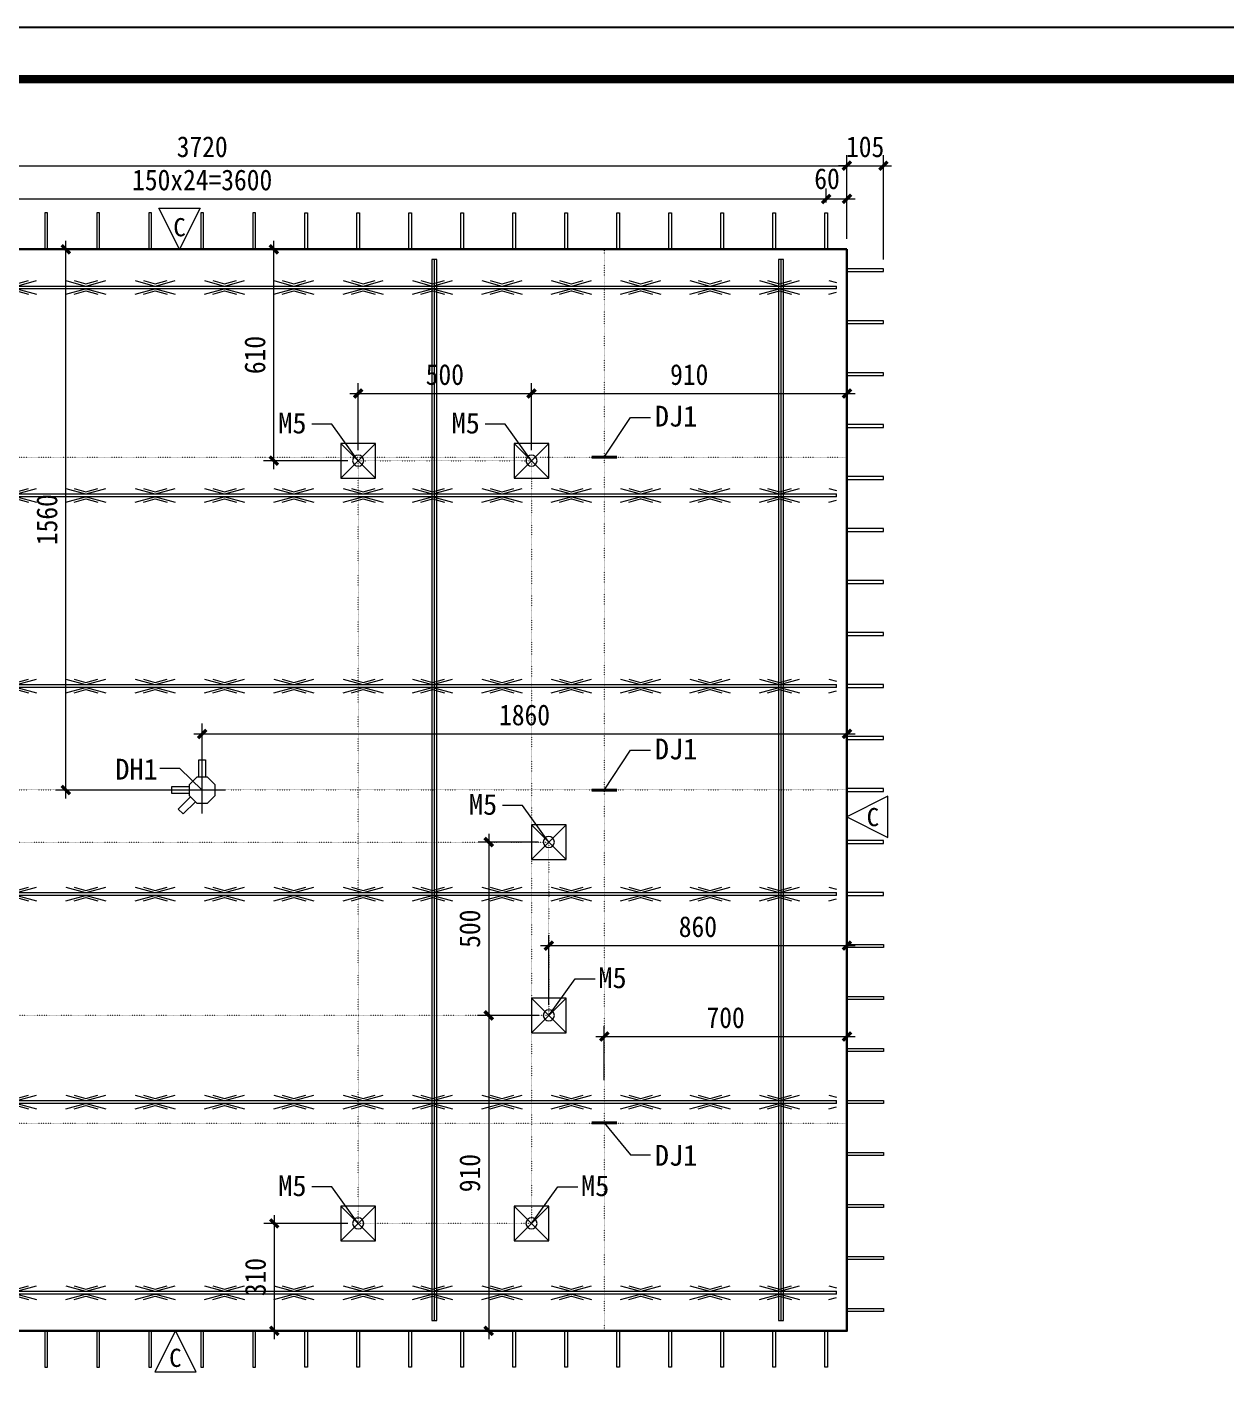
# Model space of a CAD drawing. Header units: millimetres. Extents: x 0 to 28815, y -2 to 20487.
# Drawn here: x 2929 to 6387, y 16573 to 20487 of the extents above; entities that cross this region are included whole.
import ezdxf
from ezdxf.enums import TextEntityAlignment as Align

# ---------------------------------------------------------------- set-up
doc = ezdxf.new("R2010")
doc.units = ezdxf.units.MM
doc.linetypes.add('DOT', pattern=[0.25, 0, -0.25])
for name, color, linetype in [('EQUIP-照明', 3, 'Continuous'), ('ERECTIONMARK', 8, 'Continuous'), ('图框2', 1, 'Continuous'), ('图框线', 7, 'Continuous'), ('桁架', 4, 'Continuous'), ('钢筋', 7, 'Continuous')]:
    doc.layers.add(name, color=color, linetype=linetype)
for name, color, linetype, lineweight in [('YG-标注', 151, 'Continuous', 15), ('YZ-文字', 4, 'Continuous', 13), ('YZ-符号', 96, 'Continuous', 9), ('墙板支撑', 7, 'Continuous', 15), ('轮廓线', 2, 'Continuous', 13)]:
    doc.layers.add(name, color=color, linetype=linetype, lineweight=lineweight)
doc.styles.add('YZ-样式 2', font='simhei.ttf', dxfattribs={"width": 0.9})
doc.styles.add('图签-黑体', font='simhei.ttf')
doc.styles.add('黑体', font='simhei.ttf')
doc.dimstyles.new('m_sc-10', dxfattribs={"dimtxt": 65, "dimasz": 30, "dimexe": 20, "dimexo": 30, "dimgap": 20, "dimtad": 1, "dimdec": 0, "dimzin": 1, "dimdsep": 46, "dimtxsty": '黑体', "dimblk": 'ARCHTICK', "dimcen": 250, "dimdle": 10, "dimclrd": 256, "dimclre": 256, "dimclrt": 7, "dimazin": 0, "dimtfac": 1, "dimtdec": 0, "dimtix": 1, "dimtmove": 2, "dimatfit": 2, "dimldrblk": 'ARCHTICK', "dimfxl": 1, "dimlwd": -1, "dimlwe": -1, "dimarcsym": 0})
doc.dimstyles.new('YZ-30', dxfattribs={"dimscale": 30, "dimtxt": 2, "dimasz": 0.8, "dimexe": 1, "dimexo": 1, "dimgap": 0.8, "dimtad": 1, "dimdec": 0, "dimzin": 1, "dimdsep": 46, "dimtxsty": 'YZ-样式 2', "dimblk": 'ARCHTICK', "dimcen": 250, "dimdle": 0.8, "dimclrd": 151, "dimclre": 151, "dimclrt": 7, "dimazin": 0, "dimtfac": 1, "dimtdec": 0, "dimtix": 1, "dimtmove": 2, "dimatfit": 2, "dimldrblk": 'ARCHTICK', "dimfxl": 1, "dimlwd": 9, "dimlwe": 9, "dimarcsym": 0})

# ---------------------------------------------------------------- blocks, each defined once
blk = doc.blocks.new('_ArchTick')
at = {"color": 0, "linetype": 'ByBlock', "const_width": 0.4}
blk.add_lwpolyline([(-0.5, -0.5), (0.5, 0.5)], dxfattribs=at)
blk = doc.blocks.new('*D486')
at = {"layer": 'Defpoints', "color": 0, "ltscale": 30, "transparency": 16777216}
for p in [(5294.3, 20087.1), (1574.3, 19846), (5294.3, 19846)]:
    blk.add_point(p, dxfattribs=at)
at = {"layer": 'YG-标注', "color": 151, "lineweight": 9, "ltscale": 30, "transparency": 16777216}
for p, q in [((1574.3, 19876), (1574.3, 20117.1)), ((5294.3, 19876), (5294.3, 20117.1)), ((1550.3, 20087.1), (5318.3, 20087.1))]:
    blk.add_line(p, q, dxfattribs=at)
at = {"layer": 'YG-标注', "color": 151, "lineweight": 9, "ltscale": 30, "transparency": 16777216, "xscale": 24, "yscale": 24, "zscale": 24, "rotation": 180}
blk.add_blockref('_ArchTick', (1574.3, 20087.1), dxfattribs=at)
at = {"layer": 'YG-标注', "color": 151, "lineweight": 9, "ltscale": 30, "transparency": 16777216, "xscale": 24, "yscale": 24, "zscale": 24}
blk.add_blockref('_ArchTick', (5294.3, 20087.1), dxfattribs=at)
at = {"layer": 'YG-标注', "color": 7, "lineweight": 9, "ltscale": 30, "transparency": 16777216, "insert": (3434.3, 20141.4), "char_height": 60, "attachment_point": 5, "style": 'YZ-样式 2'}
blk.add_mtext('3720', dxfattribs=at)
blk = doc.blocks.new('*D487')
at = {"layer": 'Defpoints', "color": 0, "ltscale": 30, "transparency": 16777216}
for p in [(5399.3, 20087.1), (5294.3, 19846), (5399.3, 19786)]:
    blk.add_point(p, dxfattribs=at)
at = {"layer": '钢筋', "color": 151, "lineweight": 9, "ltscale": 30, "transparency": 16777216}
for p, q in [((5294.3, 19876), (5294.3, 20117.1)), ((5399.3, 19816), (5399.3, 20117.1)), ((5294.3, 20087.1), (5270.3, 20087.1)), ((5294.3, 20087.1), (5399.3, 20087.1)), ((5399.3, 20087.1), (5423.3, 20087.1))]:
    blk.add_line(p, q, dxfattribs=at)
at = {"layer": '钢筋', "color": 151, "lineweight": 9, "ltscale": 30, "transparency": 16777216, "xscale": 24, "yscale": 24, "zscale": 24}
blk.add_blockref('_ArchTick', (5294.3, 20087.1), dxfattribs=at)
at = {"layer": '钢筋', "color": 151, "lineweight": 9, "ltscale": 30, "transparency": 16777216, "xscale": 24, "yscale": 24, "zscale": 24, "rotation": 180}
blk.add_blockref('_ArchTick', (5399.3, 20087.1), dxfattribs=at)
at = {"layer": '钢筋', "color": 7, "ltscale": 30, "transparency": 16777216, "insert": (5346.8, 20141.4), "char_height": 60, "attachment_point": 5, "style": 'YZ-样式 2'}
blk.add_mtext('105', dxfattribs=at)
blk = doc.blocks.new('*D488')
at = {"layer": 'Defpoints', "color": 0, "ltscale": 30, "transparency": 16777216}
for p in [(5294.3, 19991.2), (5234.3, 19951), (5294.3, 19846)]:
    blk.add_point(p, dxfattribs=at)
at = {"layer": '钢筋', "color": 151, "lineweight": 9, "ltscale": 30, "transparency": 16777216}
for p, q in [((5234.3, 19981), (5234.3, 20021.2)), ((5294.3, 19876), (5294.3, 20021.2)), ((5210.3, 19991.2), (5318.3, 19991.2))]:
    blk.add_line(p, q, dxfattribs=at)
at = {"layer": '钢筋', "color": 151, "lineweight": 9, "ltscale": 30, "transparency": 16777216, "xscale": 24, "yscale": 24, "zscale": 24, "rotation": 180}
blk.add_blockref('_ArchTick', (5234.3, 19991.2), dxfattribs=at)
at = {"layer": '钢筋', "color": 151, "lineweight": 9, "ltscale": 30, "transparency": 16777216, "xscale": 24, "yscale": 24, "zscale": 24}
blk.add_blockref('_ArchTick', (5294.3, 19991.2), dxfattribs=at)
at = {"layer": '钢筋', "color": 7, "ltscale": 30, "transparency": 16777216, "insert": (5236.9, 20049.2), "char_height": 60, "attachment_point": 5, "style": 'YZ-样式 2'}
blk.add_mtext('60', dxfattribs=at)
blk = doc.blocks.new('*D489')
at = {"layer": 'Defpoints', "color": 0, "ltscale": 30, "transparency": 16777216}
for p in [(5234.3, 19991.2), (1634.3, 19951), (5234.3, 19951)]:
    blk.add_point(p, dxfattribs=at)
at = {"layer": '钢筋', "color": 151, "lineweight": 9, "ltscale": 30, "transparency": 16777216}
for p, q in [((1634.3, 19981), (1634.3, 20021.2)), ((5234.3, 19981), (5234.3, 20021.2)), ((1610.3, 19991.2), (5258.3, 19991.2))]:
    blk.add_line(p, q, dxfattribs=at)
at = {"layer": '钢筋', "color": 151, "lineweight": 9, "ltscale": 30, "transparency": 16777216, "xscale": 24, "yscale": 24, "zscale": 24, "rotation": 180}
blk.add_blockref('_ArchTick', (1634.3, 19991.2), dxfattribs=at)
at = {"layer": '钢筋', "color": 151, "lineweight": 9, "ltscale": 30, "transparency": 16777216, "xscale": 24, "yscale": 24, "zscale": 24}
blk.add_blockref('_ArchTick', (5234.3, 19991.2), dxfattribs=at)
at = {"layer": '钢筋', "color": 7, "ltscale": 30, "transparency": 16777216, "insert": (3434.3, 20045.6), "char_height": 60, "attachment_point": 5, "style": 'YZ-样式 2'}
blk.add_mtext('150x24=3600', dxfattribs=at)
blk = doc.blocks.new('A$C417965C4')
at = {"layer": '桁架', "color": 4, "lineweight": 9}
for p, q in [((-3660, 4), (-3660, -4)), ((0, -4), (0, 4))]:
    blk.add_line(p, q, dxfattribs=at)
for points in [[(-3660, 4), (0, 4)], [(-3623.2, 20), (-3566.3, 4), (-3564.5, 4), (-3507.6, 20)], [(-3599.7, 20), (-3565.5, 10), (-3565.2, 10), (-3531.1, 20)], [(-3423.2, 20), (-3366.3, 4), (-3364.5, 4), (-3307.6, 20)], [(-3399.7, 20), (-3365.5, 10), (-3365.2, 10), (-3331.1, 20)], [(-3223.2, 20), (-3166.3, 4), (-3164.5, 4), (-3107.6, 20)], [(-3199.7, 20), (-3165.5, 10), (-3165.2, 10), (-3131.1, 20)], [(-3023.2, 20), (-2966.3, 4), (-2964.5, 4), (-2907.6, 20)], [(-2999.7, 20), (-2965.5, 10), (-2965.2, 10), (-2931.1, 20)], [(-2823.2, 20), (-2766.3, 4), (-2764.5, 4), (-2707.6, 20)], [(-2799.7, 20), (-2765.5, 10), (-2765.2, 10), (-2731.1, 20)], [(-2623.2, 20), (-2566.3, 4), (-2564.5, 4), (-2507.6, 20)], [(-2599.7, 20), (-2565.5, 10), (-2565.2, 10), (-2531.1, 20)], [(-2423.2, 20), (-2366.3, 4), (-2364.5, 4), (-2307.6, 20)], [(-2399.7, 20), (-2365.5, 10), (-2365.2, 10), (-2331.1, 20)], [(-2223.2, 20), (-2166.3, 4), (-2164.5, 4), (-2107.6, 20)], [(-2199.7, 20), (-2165.5, 10), (-2165.2, 10), (-2131.1, 20)], [(-2023.2, 20), (-1966.3, 4), (-1964.5, 4), (-1907.6, 20)], [(-1999.7, 20), (-1965.5, 10), (-1965.2, 10), (-1931.1, 20)], [(-1823.2, 20), (-1766.3, 4), (-1764.5, 4), (-1707.6, 20)], [(-1799.7, 20), (-1765.5, 10), (-1765.2, 10), (-1731.1, 20)], [(-1623.2, 20), (-1566.3, 4), (-1564.5, 4), (-1507.6, 20)], [(-1599.7, 20), (-1565.5, 10), (-1565.2, 10), (-1531.1, 20)], [(-1423.2, 20), (-1366.3, 4), (-1364.5, 4), (-1307.6, 20)], [(-1399.7, 20), (-1365.5, 10), (-1365.2, 10), (-1331.1, 20)], [(-1223.2, 20), (-1166.3, 4), (-1164.5, 4), (-1107.6, 20)], [(-1199.7, 20), (-1165.5, 10), (-1165.2, 10), (-1131.1, 20)], [(-1022.9, 20), (-966, 4), (-964.1, 4), (-907.3, 20)], [(-999.4, 20), (-965.2, 10), (-964.9, 10), (-930.8, 20)], [(-822.9, 20), (-766, 4), (-764.1, 4), (-707.3, 20)], [(-799.4, 20), (-765.2, 10), (-764.9, 10), (-730.8, 20)], [(-622.9, 20), (-566, 4), (-564.1, 4), (-507.3, 20)], [(-599.4, 20), (-565.2, 10), (-564.9, 10), (-530.8, 20)], [(-422.9, 20), (-366, 4), (-364.1, 4), (-307.3, 20)], [(-399.4, 20), (-365.2, 10), (-364.9, 10), (-330.8, 20)], [(-222.4, 20), (-165.5, 4), (-163.7, 4), (-106.8, 20)], [(-198.9, 20), (-164.8, 10), (-164.4, 10), (-130.3, 20)], [(-22.4, 20), (0, 13.7)], [(0, -4), (-3660, -4)], [(-3623.2, -20), (-3566.3, -4), (-3564.5, -4), (-3507.6, -20)], [(-3599.7, -20), (-3565.5, -10), (-3565.2, -10), (-3531.1, -20)], [(-3423.2, -20), (-3366.3, -4), (-3364.5, -4), (-3307.6, -20)], [(-3399.7, -20), (-3365.5, -10), (-3365.2, -10), (-3331.1, -20)], [(-3223.2, -20), (-3166.3, -4), (-3164.5, -4), (-3107.6, -20)], [(-3199.7, -20), (-3165.5, -10), (-3165.2, -10), (-3131.1, -20)], [(-3023.2, -20), (-2966.3, -4), (-2964.5, -4), (-2907.6, -20)], [(-2999.7, -20), (-2965.5, -10), (-2965.2, -10), (-2931.1, -20)], [(-2823.2, -20), (-2766.3, -4), (-2764.5, -4), (-2707.6, -20)], [(-2799.7, -20), (-2765.5, -10), (-2765.2, -10), (-2731.1, -20)], [(-2623.2, -20), (-2566.3, -4), (-2564.5, -4), (-2507.6, -20)], [(-2599.7, -20), (-2565.5, -10), (-2565.2, -10), (-2531.1, -20)], [(-2423.2, -20), (-2366.3, -4), (-2364.5, -4), (-2307.6, -20)], [(-2399.7, -20), (-2365.5, -10), (-2365.2, -10), (-2331.1, -20)], [(-2223.2, -20), (-2166.3, -4), (-2164.5, -4), (-2107.6, -20)], [(-2199.7, -20), (-2165.5, -10), (-2165.2, -10), (-2131.1, -20)], [(-2023.2, -20), (-1966.3, -4), (-1964.5, -4), (-1907.6, -20)], [(-1999.7, -20), (-1965.5, -10), (-1965.2, -10), (-1931.1, -20)], [(-1823.2, -20), (-1766.3, -4), (-1764.5, -4), (-1707.6, -20)], [(-1799.7, -20), (-1765.5, -10), (-1765.2, -10), (-1731.1, -20)], [(-1623.2, -20), (-1566.3, -4), (-1564.5, -4), (-1507.6, -20)], [(-1599.7, -20), (-1565.5, -10), (-1565.2, -10), (-1531.1, -20)], [(-1423.2, -20), (-1366.3, -4), (-1364.5, -4), (-1307.6, -20)], [(-1399.7, -20), (-1365.5, -10), (-1365.2, -10), (-1331.1, -20)], [(-1223.2, -20), (-1166.3, -4), (-1164.5, -4), (-1107.6, -20)], [(-1199.7, -20), (-1165.5, -10), (-1165.2, -10), (-1131.1, -20)], [(-1022.9, -20), (-966, -4), (-964.1, -4), (-907.3, -20)], [(-999.4, -20), (-965.2, -10), (-964.9, -10), (-930.8, -20)], [(-822.9, -20), (-766, -4), (-764.1, -4), (-707.3, -20)], [(-799.4, -20), (-765.2, -10), (-764.9, -10), (-730.8, -20)], [(-622.9, -20), (-566, -4), (-564.1, -4), (-507.3, -20)], [(-599.4, -20), (-565.2, -10), (-564.9, -10), (-530.8, -20)], [(-422.9, -20), (-366, -4), (-364.1, -4), (-307.3, -20)], [(-399.4, -20), (-365.2, -10), (-364.9, -10), (-330.8, -20)], [(-222.4, -20), (-165.5, -4), (-163.7, -4), (-106.8, -20)], [(-198.9, -20), (-164.8, -10), (-164.4, -10), (-130.3, -20)], [(-22.4, -20), (0, -13.7)]]:
    blk.add_lwpolyline(points, dxfattribs=at)
blk = doc.blocks.new('*D490')
at = {"layer": 'Defpoints', "color": 0, "ltscale": 30, "transparency": 16777216}
for p in [(5294.3, 18448), (5294.3, 18286), (3434.3, 18218.5)]:
    blk.add_point(p, dxfattribs=at)
at = {"layer": 'YG-标注', "color": 151, "lineweight": 9, "ltscale": 30, "transparency": 16777216}
for p, q in [((3434.3, 18248.5), (3434.3, 18478)), ((5294.3, 18316), (5294.3, 18478)), ((3410.3, 18448), (5318.3, 18448))]:
    blk.add_line(p, q, dxfattribs=at)
at = {"layer": 'YG-标注', "color": 151, "lineweight": 9, "ltscale": 30, "transparency": 16777216, "xscale": 24, "yscale": 24, "zscale": 24, "rotation": 180}
blk.add_blockref('_ArchTick', (3434.3, 18448), dxfattribs=at)
at = {"layer": 'YG-标注', "color": 151, "lineweight": 9, "ltscale": 30, "transparency": 16777216, "xscale": 24, "yscale": 24, "zscale": 24}
blk.add_blockref('_ArchTick', (5294.3, 18448), dxfattribs=at)
at = {"layer": 'YG-标注', "color": 7, "lineweight": 9, "ltscale": 30, "transparency": 16777216, "insert": (4364.3, 18502.3), "char_height": 60, "attachment_point": 5, "style": 'YZ-样式 2'}
blk.add_mtext('1860', dxfattribs=at)
blk = doc.blocks.new('*D491')
at = {"layer": 'Defpoints', "color": 0, "ltscale": 30, "transparency": 16777216}
for p in [(3041.1, 19846), (3501.8, 19846), (3501.8, 18286)]:
    blk.add_point(p, dxfattribs=at)
at = {"layer": 'YG-标注', "color": 151, "lineweight": 9, "ltscale": 30, "transparency": 16777216}
for p, q in [((3471.8, 19846), (3011.1, 19846)), ((3041.1, 18262), (3041.1, 19870)), ((3471.8, 18286), (3011.1, 18286))]:
    blk.add_line(p, q, dxfattribs=at)
at = {"layer": 'YG-标注', "color": 151, "lineweight": 9, "ltscale": 30, "transparency": 16777216, "xscale": 24, "yscale": 24, "zscale": 24}
for p, rotation in [((3041.1, 19846), 90), ((3041.1, 18286), 270)]:
    blk.add_blockref('_ArchTick', p, dxfattribs=dict(at, rotation=rotation))
at = {"layer": 'YG-标注', "color": 7, "ltscale": 30, "transparency": 16777216, "insert": (2986.7, 19066), "char_height": 60, "attachment_point": 5, "rotation": 90, "style": 'YZ-样式 2'}
blk.add_mtext('1560', dxfattribs=at)
blk = doc.blocks.new('*D493')
at = {"layer": 'Defpoints', "color": 0, "ltscale": 30, "transparency": 16777216}
for p in [(5294.3, 17574.9), (4594.3, 17419.2), (5294.3, 17418.7)]:
    blk.add_point(p, dxfattribs=at)
at = {"layer": 'YG-标注', "color": 151, "lineweight": 9, "ltscale": 30, "transparency": 16777216}
for p, q in [((4570.3, 17574.9), (5318.3, 17574.9)), ((4594.3, 17449.2), (4594.3, 17604.9)), ((5294.3, 17448.7), (5294.3, 17604.9))]:
    blk.add_line(p, q, dxfattribs=at)
at = {"layer": 'YG-标注', "color": 151, "lineweight": 9, "ltscale": 30, "transparency": 16777216, "xscale": 24, "yscale": 24, "zscale": 24, "rotation": 180}
blk.add_blockref('_ArchTick', (4594.3, 17574.9), dxfattribs=at)
at = {"layer": 'YG-标注', "color": 151, "lineweight": 9, "ltscale": 30, "transparency": 16777216, "xscale": 24, "yscale": 24, "zscale": 24}
blk.add_blockref('_ArchTick', (5294.3, 17574.9), dxfattribs=at)
at = {"layer": 'YG-标注', "color": 7, "lineweight": 9, "ltscale": 30, "transparency": 16777216, "insert": (4944.3, 17629.2), "char_height": 60, "attachment_point": 5, "style": 'YZ-样式 2'}
blk.add_mtext('700', dxfattribs=at)
blk = doc.blocks.new('A$C0ABE7B75')
at = {"layer": '钢筋', "color": 4, "lineweight": 13}
for points in [[(-7.3, 0), (7.2, 0), (7.2, 3000), (7.2, 3060), (-7.3, 3060)], [(-7.3, 3060), (-7.3, 3060), (-7.3, 0)], [(-0.8, 3060), (-0.8, 3000), (-0.8, 0)]]:
    blk.add_lwpolyline(points, dxfattribs=at)
blk = doc.blocks.new('A$C6C6A476D')
at = {"layer": '墙板支撑', "color": 6, "ltscale": 30}
for p, q in [((50, 50), (-50, -50)), ((-50, 50), (50, -50))]:
    blk.add_line(p, q, dxfattribs=at)
blk.add_lwpolyline([(-50, 50), (50, 50), (50, -50), (-50, -50)], close=True, dxfattribs=at)
blk.add_circle((0, 0), 16, dxfattribs=at)
blk = doc.blocks.new('A$C35D967A2')
at = {"layer": '墙板支撑', "color": 0, "ltscale": 30}
for p in [(50, 50), (550, 50)]:
    blk.add_blockref('A$C6C6A476D', p, dxfattribs=at)
blk = doc.blocks.new('*D518')
at = {"layer": 'Defpoints', "color": 0, "ltscale": 30, "transparency": 16777216}
for p in [(3884.3, 17036), (3642.3, 16726), (3884.3, 16726)]:
    blk.add_point(p, dxfattribs=at)
at = {"layer": 'YZ-文字', "color": 151, "lineweight": 9, "ltscale": 30, "transparency": 16777216}
for p, q in [((3854.3, 17036), (3612.3, 17036)), ((3642.3, 17060), (3642.3, 16702)), ((3854.3, 16726), (3612.3, 16726))]:
    blk.add_line(p, q, dxfattribs=at)
at = {"layer": 'YZ-文字', "color": 151, "lineweight": 9, "ltscale": 30, "transparency": 16777216, "xscale": 24, "yscale": 24, "zscale": 24}
for p, rotation in [((3642.3, 17036), 90), ((3642.3, 16726), 270)]:
    blk.add_blockref('_ArchTick', p, dxfattribs=dict(at, rotation=rotation))
at = {"layer": 'YZ-文字', "color": 7, "ltscale": 30, "transparency": 16777216, "insert": (3588, 16881), "char_height": 60, "attachment_point": 5, "rotation": 90, "style": 'YZ-样式 2'}
blk.add_mtext('310', dxfattribs=at)
blk = doc.blocks.new('*D519')
at = {"layer": 'Defpoints', "color": 0, "ltscale": 30, "transparency": 16777216}
for p in [(3641.1, 19846), (3880.3, 19846), (3884.3, 19236)]:
    blk.add_point(p, dxfattribs=at)
at = {"layer": 'YZ-文字', "color": 151, "lineweight": 9, "ltscale": 30, "transparency": 16777216}
for p, q in [((3850.3, 19846), (3611.1, 19846)), ((3641.1, 19212), (3641.1, 19870)), ((3854.3, 19236), (3611.1, 19236))]:
    blk.add_line(p, q, dxfattribs=at)
at = {"layer": 'YZ-文字', "color": 151, "lineweight": 9, "ltscale": 30, "transparency": 16777216, "xscale": 24, "yscale": 24, "zscale": 24}
for p, rotation in [((3641.1, 19846), 90), ((3641.1, 19236), 270)]:
    blk.add_blockref('_ArchTick', p, dxfattribs=dict(at, rotation=rotation))
at = {"layer": 'YZ-文字', "color": 7, "ltscale": 30, "transparency": 16777216, "insert": (3586.7, 19541), "char_height": 60, "attachment_point": 5, "rotation": 90, "style": 'YZ-样式 2'}
blk.add_mtext('610', dxfattribs=at)
blk = doc.blocks.new('*D520')
at = {"layer": 'Defpoints', "color": 0, "ltscale": 30, "transparency": 16777216}
for p in [(4384.3, 19429.9), (3884.3, 19236), (4384.3, 19236)]:
    blk.add_point(p, dxfattribs=at)
at = {"layer": 'YZ-文字', "color": 151, "lineweight": 9, "ltscale": 30, "transparency": 16777216}
for p, q in [((3884.3, 19266), (3884.3, 19459.9)), ((4384.3, 19266), (4384.3, 19459.9)), ((3860.3, 19429.9), (4408.3, 19429.9))]:
    blk.add_line(p, q, dxfattribs=at)
at = {"layer": 'YZ-文字', "color": 151, "lineweight": 9, "ltscale": 30, "transparency": 16777216, "xscale": 24, "yscale": 24, "zscale": 24, "rotation": 180}
blk.add_blockref('_ArchTick', (3884.3, 19429.9), dxfattribs=at)
at = {"layer": 'YZ-文字', "color": 151, "lineweight": 9, "ltscale": 30, "transparency": 16777216, "xscale": 24, "yscale": 24, "zscale": 24}
blk.add_blockref('_ArchTick', (4384.3, 19429.9), dxfattribs=at)
at = {"layer": 'YZ-文字', "color": 7, "ltscale": 30, "transparency": 16777216, "insert": (4134.3, 19484.2), "char_height": 60, "attachment_point": 5, "style": 'YZ-样式 2'}
blk.add_mtext('500', dxfattribs=at)
blk = doc.blocks.new('*D521')
at = {"layer": 'Defpoints', "color": 0, "ltscale": 30, "transparency": 16777216}
for p in [(5294.3, 19429.9), (4384.3, 19236), (5294.3, 19182)]:
    blk.add_point(p, dxfattribs=at)
at = {"layer": 'YZ-文字', "color": 151, "lineweight": 9, "ltscale": 30, "transparency": 16777216}
for p, q in [((4384.3, 19266), (4384.3, 19459.9)), ((5294.3, 19212), (5294.3, 19459.9)), ((4360.3, 19429.9), (5318.3, 19429.9))]:
    blk.add_line(p, q, dxfattribs=at)
at = {"layer": 'YZ-文字', "color": 151, "lineweight": 9, "ltscale": 30, "transparency": 16777216, "xscale": 24, "yscale": 24, "zscale": 24, "rotation": 180}
blk.add_blockref('_ArchTick', (4384.3, 19429.9), dxfattribs=at)
at = {"layer": 'YZ-文字', "color": 151, "lineweight": 9, "ltscale": 30, "transparency": 16777216, "xscale": 24, "yscale": 24, "zscale": 24}
blk.add_blockref('_ArchTick', (5294.3, 19429.9), dxfattribs=at)
at = {"layer": 'YZ-文字', "color": 7, "ltscale": 30, "transparency": 16777216, "insert": (4839.3, 19484.2), "char_height": 60, "attachment_point": 5, "style": 'YZ-样式 2'}
blk.add_mtext('910', dxfattribs=at)
blk = doc.blocks.new('*D522')
at = {"layer": 'Defpoints', "color": 0, "ltscale": 30, "transparency": 16777216}
for p in [(4434.3, 18136), (4260.9, 17636), (4434.3, 17636)]:
    blk.add_point(p, dxfattribs=at)
at = {"layer": 'YZ-文字', "color": 151, "lineweight": 9, "ltscale": 30, "transparency": 16777216}
for p, q in [((4260.9, 18160), (4260.9, 17612)), ((4404.3, 18136), (4230.9, 18136)), ((4404.3, 17636), (4230.9, 17636))]:
    blk.add_line(p, q, dxfattribs=at)
at = {"layer": 'YZ-文字', "color": 151, "lineweight": 9, "ltscale": 30, "transparency": 16777216, "xscale": 24, "yscale": 24, "zscale": 24}
for p, rotation in [((4260.9, 18136), 90), ((4260.9, 17636), 270)]:
    blk.add_blockref('_ArchTick', p, dxfattribs=dict(at, rotation=rotation))
at = {"layer": 'YZ-文字', "color": 7, "ltscale": 30, "transparency": 16777216, "insert": (4206.6, 17886), "char_height": 60, "attachment_point": 5, "rotation": 90, "style": 'YZ-样式 2'}
blk.add_mtext('500', dxfattribs=at)
blk = doc.blocks.new('*D523')
at = {"layer": 'Defpoints', "color": 0, "ltscale": 30, "transparency": 16777216}
for p in [(4434.3, 17636), (4260.9, 16726), (4338.3, 16726)]:
    blk.add_point(p, dxfattribs=at)
at = {"layer": 'YZ-文字', "color": 151, "lineweight": 9, "ltscale": 30, "transparency": 16777216}
for p, q in [((4260.9, 17660), (4260.9, 16702)), ((4404.3, 17636), (4230.9, 17636)), ((4308.3, 16726), (4230.9, 16726))]:
    blk.add_line(p, q, dxfattribs=at)
at = {"layer": 'YZ-文字', "color": 151, "lineweight": 9, "ltscale": 30, "transparency": 16777216, "xscale": 24, "yscale": 24, "zscale": 24}
for p, rotation in [((4260.9, 17636), 90), ((4260.9, 16726), 270)]:
    blk.add_blockref('_ArchTick', p, dxfattribs=dict(at, rotation=rotation))
at = {"layer": 'YZ-文字', "color": 7, "ltscale": 30, "transparency": 16777216, "insert": (4206.6, 17181), "char_height": 60, "attachment_point": 5, "rotation": 90, "style": 'YZ-样式 2'}
blk.add_mtext('910', dxfattribs=at)
blk = doc.blocks.new('*D525')
at = {"layer": 'Defpoints', "color": 0, "ltscale": 30, "transparency": 16777216}
for p in [(5294.3, 17837.2), (4434.3, 17636), (5294.3, 17636)]:
    blk.add_point(p, dxfattribs=at)
at = {"layer": 'YZ-文字', "color": 151, "lineweight": 9, "ltscale": 30, "transparency": 16777216}
for p, q in [((4434.3, 17666), (4434.3, 17867.2)), ((5294.3, 17666), (5294.3, 17867.2)), ((4410.3, 17837.2), (5318.3, 17837.2))]:
    blk.add_line(p, q, dxfattribs=at)
at = {"layer": 'YZ-文字', "color": 151, "lineweight": 9, "ltscale": 30, "transparency": 16777216, "xscale": 24, "yscale": 24, "zscale": 24, "rotation": 180}
blk.add_blockref('_ArchTick', (4434.3, 17837.2), dxfattribs=at)
at = {"layer": 'YZ-文字', "color": 151, "lineweight": 9, "ltscale": 30, "transparency": 16777216, "xscale": 24, "yscale": 24, "zscale": 24}
blk.add_blockref('_ArchTick', (5294.3, 17837.2), dxfattribs=at)
at = {"layer": 'YZ-文字', "color": 7, "ltscale": 30, "transparency": 16777216, "insert": (4864.3, 17891.6), "char_height": 60, "attachment_point": 5, "style": 'YZ-样式 2'}
blk.add_mtext('860', dxfattribs=at)

msp = doc.modelspace()

# ---------------------------------------------------------------- linework, layer by layer
at = {"layer": 'EQUIP-照明', "color": 2, "lineweight": 15}
for p, q in [((3434.3, 18218.5), (3434.3, 18353.5)), ((3501.8, 18286), (3366.8, 18286))]:
    msp.add_line(p, q, dxfattribs=at)
for points in [[(3444.3, 18373.5), (3444.3, 18323.5), (3424.3, 18323.5), (3424.3, 18373.5)], [(3471.8, 18301.5), (3449.8, 18323.5), (3418.7, 18323.5), (3396.8, 18301.5), (3396.8, 18270.4), (3418.7, 18248.5), (3449.8, 18248.5), (3471.8, 18270.4)], [(3346.8, 18296), (3396.8, 18296), (3396.8, 18276), (3346.8, 18276)], [(3379.5, 18217), (3414.8, 18252.4), (3400.7, 18266.5), (3365.3, 18231.1)]]:
    msp.add_lwpolyline(points, close=True, dxfattribs=at)
at = {"layer": 'ERECTIONMARK', "color": 3, "lineweight": 40}
for p, q in [((4630, 19246), (4558.5, 19246)), ((4630, 18286), (4558.5, 18286)), ((4630, 17326), (4558.5, 17326))]:
    msp.add_line(p, q, dxfattribs=at)
at = {"layer": 'YZ-符号', "color": 253, "linetype": 'DOT', "lineweight": 13, "ltscale": 5}
for p, q in [((4594.3, 19846), (4594.3, 16726)), ((1574.3, 19246.4), (5294.3, 19246.4)), ((1574.3, 18286.4), (5294.3, 18286.4)), ((1574.3, 17325.5), (5294.3, 17325.5))]:
    msp.add_line(p, q, dxfattribs=at)
at = {"layer": 'YZ-符号', "color": 1, "lineweight": 15}
for points in [[(3369.1, 19846), (3309.4, 19964.3), (3428.8, 19964.3)], [(5294.3, 18208.8), (5412.7, 18149.1), (5412.7, 18268.5)], [(3357.1, 16726), (3297.4, 16607.6), (3416.8, 16607.6)]]:
    msp.add_lwpolyline(points, close=True, dxfattribs=at)
at = {"layer": 'YZ-符号', "color": 253, "linetype": 'DOT', "lineweight": 13, "ltscale": 5}
for points in [[(3884.3, 19236), (4384.3, 19236), (4384.3, 17036), (3884.3, 17036)], [(2434.3, 18136), (4434.3, 18136), (4434.3, 17636), (2434.3, 17636)]]:
    msp.add_lwpolyline(points, close=True, dxfattribs=at)
at = {"layer": '图框2', "color": 1}
msp.add_lwpolyline([(87.4, 11576.7), (87.4, 20486.7), (12687.4, 20486.7), (12687.4, 11576.7)], close=True, dxfattribs=at)
at = {"layer": '图框线', "const_width": 24}
msp.add_lwpolyline([(387.4, 20336.7), (12537.4, 20336.7), (12537.4, 11726.7), (387.4, 11726.7)], close=True, dxfattribs=at)
at = {"layer": '轮廓线', "color": 2, "lineweight": 30}
msp.add_lwpolyline([(5294.3, 19846), (5294.3, 16726), (1574.3, 16726), (1574.3, 19846)], close=True, dxfattribs=at)
at = {"layer": '钢筋', "color": 5, "lineweight": 13}
for points in [[(2988.3, 19846), (2988.3, 19951), (2980.3, 19951), (2980.3, 19846)], [(3138.3, 19846), (3138.3, 19951), (3130.3, 19951), (3130.3, 19846)], [(3288.3, 19846), (3288.3, 19951), (3280.3, 19951), (3280.3, 19846)], [(3438.3, 19846), (3438.3, 19951), (3430.3, 19951), (3430.3, 19846)], [(3588.3, 19846), (3588.3, 19951), (3580.3, 19951), (3580.3, 19846)], [(3730.3, 19846), (3730.3, 19951), (3738.3, 19951), (3738.3, 19846)], [(3880.3, 19846), (3880.3, 19951), (3888.3, 19951), (3888.3, 19846)], [(4030.3, 19846), (4030.3, 19951), (4038.3, 19951), (4038.3, 19846)], [(4180.3, 19846), (4180.3, 19951), (4188.3, 19951), (4188.3, 19846)], [(4330.3, 19846), (4330.3, 19951), (4338.3, 19951), (4338.3, 19846)], [(4480.3, 19846), (4480.3, 19951), (4488.3, 19951), (4488.3, 19846)], [(4630.3, 19846), (4630.3, 19951), (4638.3, 19951), (4638.3, 19846)], [(4780.3, 19846), (4780.3, 19951), (4788.3, 19951), (4788.3, 19846)], [(4930.3, 19846), (4930.3, 19951), (4938.3, 19951), (4938.3, 19846)], [(5080.3, 19846), (5080.3, 19951), (5088.3, 19951), (5088.3, 19846)], [(5230.3, 19846), (5230.3, 19951), (5238.3, 19951), (5238.3, 19846)], [(2980.3, 16726), (2980.3, 16621), (2988.3, 16621), (2988.3, 16726)], [(3130.3, 16726), (3130.3, 16621), (3138.3, 16621), (3138.3, 16726)], [(3280.3, 16726), (3280.3, 16621), (3288.3, 16621), (3288.3, 16726)], [(3430.3, 16726), (3430.3, 16621), (3438.3, 16621), (3438.3, 16726)], [(3580.3, 16726), (3580.3, 16621), (3588.3, 16621), (3588.3, 16726)], [(3738.3, 16726), (3738.3, 16621), (3730.3, 16621), (3730.3, 16726)], [(3888.3, 16726), (3888.3, 16621), (3880.3, 16621), (3880.3, 16726)], [(4038.3, 16726), (4038.3, 16621), (4030.3, 16621), (4030.3, 16726)], [(4188.3, 16726), (4188.3, 16621), (4180.3, 16621), (4180.3, 16726)], [(4338.3, 16726), (4338.3, 16621), (4330.3, 16621), (4330.3, 16726)], [(4488.3, 16726), (4488.3, 16621), (4480.3, 16621), (4480.3, 16726)], [(4638.3, 16726), (4638.3, 16621), (4630.3, 16621), (4630.3, 16726)], [(4788.3, 16726), (4788.3, 16621), (4780.3, 16621), (4780.3, 16726)], [(4938.3, 16726), (4938.3, 16621), (4930.3, 16621), (4930.3, 16726)], [(5088.3, 16726), (5088.3, 16621), (5080.3, 16621), (5080.3, 16726)], [(5238.3, 16726), (5238.3, 16621), (5230.3, 16621), (5230.3, 16726)]]:
    msp.add_lwpolyline(points, dxfattribs=at)
at = {"layer": '钢筋', "color": 1, "lineweight": 13}
for points in [[(5294.3, 19782), (5399.3, 19782), (5399.3, 19790), (5294.3, 19790)], [(5294.3, 19632), (5399.3, 19632), (5399.3, 19640), (5294.3, 19640)], [(5294.3, 19482), (5399.3, 19482), (5399.3, 19490), (5294.3, 19490)], [(5294.3, 19332), (5399.3, 19332), (5399.3, 19340), (5294.3, 19340)], [(5294.3, 19182), (5399.3, 19182), (5399.3, 19190), (5294.3, 19190)], [(5294.3, 19032), (5399.3, 19032), (5399.3, 19040), (5294.3, 19040)], [(5294.3, 18882), (5399.3, 18882), (5399.3, 18890), (5294.3, 18890)], [(5294.3, 18732), (5399.3, 18732), (5399.3, 18740), (5294.3, 18740)], [(5294.3, 18582), (5399.3, 18582), (5399.3, 18590), (5294.3, 18590)], [(5294.3, 18432), (5399.3, 18432), (5399.3, 18440), (5294.3, 18440)], [(5294.3, 18282), (5399.3, 18282), (5399.3, 18290), (5294.3, 18290)], [(5294.3, 18132), (5399.3, 18132), (5399.3, 18140), (5294.3, 18140)], [(5294.3, 17982), (5399.3, 17982), (5399.3, 17990), (5294.3, 17990)], [(5294.3, 17840), (5399.3, 17840), (5399.3, 17832), (5294.3, 17832)], [(5294.3, 17690), (5399.3, 17690), (5399.3, 17682), (5294.3, 17682)], [(5294.3, 17540), (5399.3, 17540), (5399.3, 17532), (5294.3, 17532)], [(5294.3, 17390), (5399.3, 17390), (5399.3, 17382), (5294.3, 17382)], [(5294.3, 17240), (5399.3, 17240), (5399.3, 17232), (5294.3, 17232)], [(5294.3, 17090), (5399.3, 17090), (5399.3, 17082), (5294.3, 17082)], [(5294.3, 16940), (5399.3, 16940), (5399.3, 16932), (5294.3, 16932)], [(5294.3, 16790), (5399.3, 16790), (5399.3, 16782), (5294.3, 16782)]]:
    msp.add_lwpolyline(points, dxfattribs=at)

# ---------------------------------------------------------------- block references
at = {"layer": 'YG-标注', "color": 0, "ltscale": 30}
for name, p in [('A$C0ABE7B75', (4104, 16756)), ('A$C0ABE7B75', (5104, 16756)), ('A$C417965C4', (5264.3, 19736)), ('A$C417965C4', (5264.3, 19136)), ('A$C417965C4', (5264.3, 18586)), ('A$C417965C4', (5264.3, 17986)), ('A$C417965C4', (5264.3, 17386)), ('A$C417965C4', (5264.3, 16836))]:
    msp.add_blockref(name, p, dxfattribs=at)
at = {"layer": '墙板支撑', "extrusion": (0, 0, -1), "zscale": -1}
for p in [(-4434.3, 19186), (-4434.3, 16986)]:
    msp.add_blockref('A$C35D967A2', p, dxfattribs=at)
at = {"layer": '墙板支撑', "xscale": -1, "rotation": 270}
msp.add_blockref('A$C35D967A2', (4384.3, 17586), dxfattribs=at)

# ---------------------------------------------------------------- texts
at = {"layer": 'YZ-文字', "style": '黑体'}
for s, p in [('M5', (3653.7, 19344.6)), ('M5', (4153.7, 19344.6)), ('DJ1', (4740, 19364.5)), ('DJ1', (4740, 18404.5)), ('DH1', (3183.7, 18346.2)), ('M5', (4203.7, 18244.6)), ('M5', (4577.2, 17744.6)), ('DJ1', (4740, 17232.4)), ('M5', (3653.7, 17144.6)), ('M5', (4527.2, 17144.6))]:
    msp.add_text(s, height=60, dxfattribs=at).set_placement(p, align=Align.MIDDLE_LEFT)
at = {"layer": 'YZ-符号', "color": 1, "lineweight": 15, "style": '图签-黑体'}
for p in [(3351.1, 19883.4), (5351.3, 18181.7), (3339.2, 16621.9)]:
    msp.add_text('C', height=52.5, dxfattribs=at).set_placement(p)

# ---------------------------------------------------------------- dimensions: what is measured, and where the dimension line sits
at = {"layer": 'YG-标注', "color": 0, "lineweight": 9, "ltscale": 30}
for base, p1, p2, picture, middle in [((5294.3, 20087.1), (1574.3, 19846), (5294.3, 19846), '*D486', (3434.3, 20141.4)), ((5294.3, 18448), (3434.3, 18218.5), (5294.3, 18286), '*D490', (4364.3, 18502.3))]:
    dim = msp.add_linear_dim(base=base, p1=p1, p2=p2, dimstyle='YZ-30', dxfattribs=at)
    dim.commit()
    dim.dimension.update_dxf_attribs({"geometry": picture, "text_midpoint": middle})
at = {"layer": 'YG-标注', "color": 0, "ltscale": 30}
dim = msp.add_linear_dim(base=(3041.1, 19846), p1=(3501.8, 18286), p2=(3501.8, 19846), angle=90, dimstyle='YZ-30', dxfattribs=at)
dim.commit()
dim.dimension.update_dxf_attribs({"geometry": '*D491', "text_midpoint": (2986.7, 19066)})
at = {"layer": 'YG-标注', "color": 0, "lineweight": 9, "ltscale": 30}
dim = msp.add_linear_dim(base=(5294.3, 17574.9), p1=(4594.3, 17419.2), p2=(5294.3, 17418.7), angle=180, dimstyle='YZ-30', dxfattribs=at)
dim.commit()
dim.dimension.update_dxf_attribs({"geometry": '*D493', "text_midpoint": (4944.3, 17629.2)})
at = {"layer": 'YZ-文字', "color": 0, "ltscale": 30}
for base, p1, p2, picture, middle in [((3641.1, 19846), (3884.3, 19236), (3880.3, 19846), '*D519', (3586.7, 19541)), ((4260.9, 17636), (4434.3, 18136), (4434.3, 17636), '*D522', (4206.6, 17886)), ((4260.9, 16726), (4434.3, 17636), (4338.3, 16726), '*D523', (4206.6, 17181)), ((3642.3, 16726), (3884.3, 17036), (3884.3, 16726), '*D518', (3588, 16881))]:
    dim = msp.add_linear_dim(base=base, p1=p1, p2=p2, angle=90, dimstyle='YZ-30', dxfattribs=at)
    dim.commit()
    dim.dimension.update_dxf_attribs({"geometry": picture, "text_midpoint": middle})
for base, p1, p2, picture, middle in [((4384.3, 19429.9), (3884.3, 19236), (4384.3, 19236), '*D520', (4134.3, 19484.2)), ((5294.3, 19429.9), (4384.3, 19236), (5294.3, 19182), '*D521', (4839.3, 19484.2))]:
    dim = msp.add_linear_dim(base=base, p1=p1, p2=p2, dimstyle='YZ-30', dxfattribs=at)
    dim.commit()
    dim.dimension.update_dxf_attribs({"geometry": picture, "text_midpoint": middle})
dim = msp.add_aligned_dim(p1=(4434.3, 17636), p2=(5294.3, 17636), distance=201.3, dimstyle='YZ-30', dxfattribs=at)
dim.commit()
dim.dimension.update_dxf_attribs({"geometry": '*D525', "text_midpoint": (4864.3, 17891.6)})
at = {"layer": '钢筋', "color": 0, "ltscale": 30}
dim = msp.add_linear_dim(base=(5399.3, 20087.1), p1=(5294.3, 19846), p2=(5399.3, 19786), dimstyle='YZ-30', dxfattribs=at)
dim.commit()
dim.dimension.update_dxf_attribs({"geometry": '*D487', "text_midpoint": (5346.8, 20141.4)})
dim = msp.add_linear_dim(base=(5234.3, 19991.2), p1=(1634.3, 19951), p2=(5234.3, 19951), text='150x24=<>', dimstyle='YZ-30', dxfattribs=at)
dim.commit()
dim.dimension.update_dxf_attribs({"geometry": '*D489', "text_midpoint": (3434.3, 20045.6)})
dim = msp.add_linear_dim(base=(5294.3, 19991.2), p1=(5234.3, 19951), p2=(5294.3, 19846), dimstyle='YZ-30', dxfattribs=at)
dim.commit()
dim.dimension.update_dxf_attribs({"geometry": '*D488', "text_midpoint": (5236.9, 20049.2), "dimtype": 160})

# ---------------------------------------------------------------- leaders
at = {"layer": 'YZ-符号', "lineweight": 13}
for points in [[(3884.3, 19236), (3808.6, 19341.2), (3751, 19341.2)], [(4384.3, 19236), (4308.6, 19341.2), (4251, 19341.2)], [(4594.3, 19246), (4670, 19361.1), (4727.5, 19361.1)], [(4594.3, 18286), (4670, 18401.1), (4727.5, 18401.1)], [(3434.3, 18286), (3369.4, 18347.9), (3311.8, 18347.9)], [(4434.3, 18136), (4358.6, 18241.2), (4301, 18241.2)], [(4434.3, 17636), (4510, 17741.2), (4567.5, 17741.2)], [(4594.3, 17326), (4670, 17234.1), (4727.5, 17234.1)], [(3884.3, 17036), (3808.6, 17141.2), (3751, 17141.2)], [(4384.3, 17036), (4460, 17141.2), (4517.5, 17141.2)]]:
    msp.add_leader(points, dimstyle='m_sc-10', override={"dimasz": 5, "dimldrblk": 'Dot'}, dxfattribs=at)

doc.saveas('drawing.dxf')
